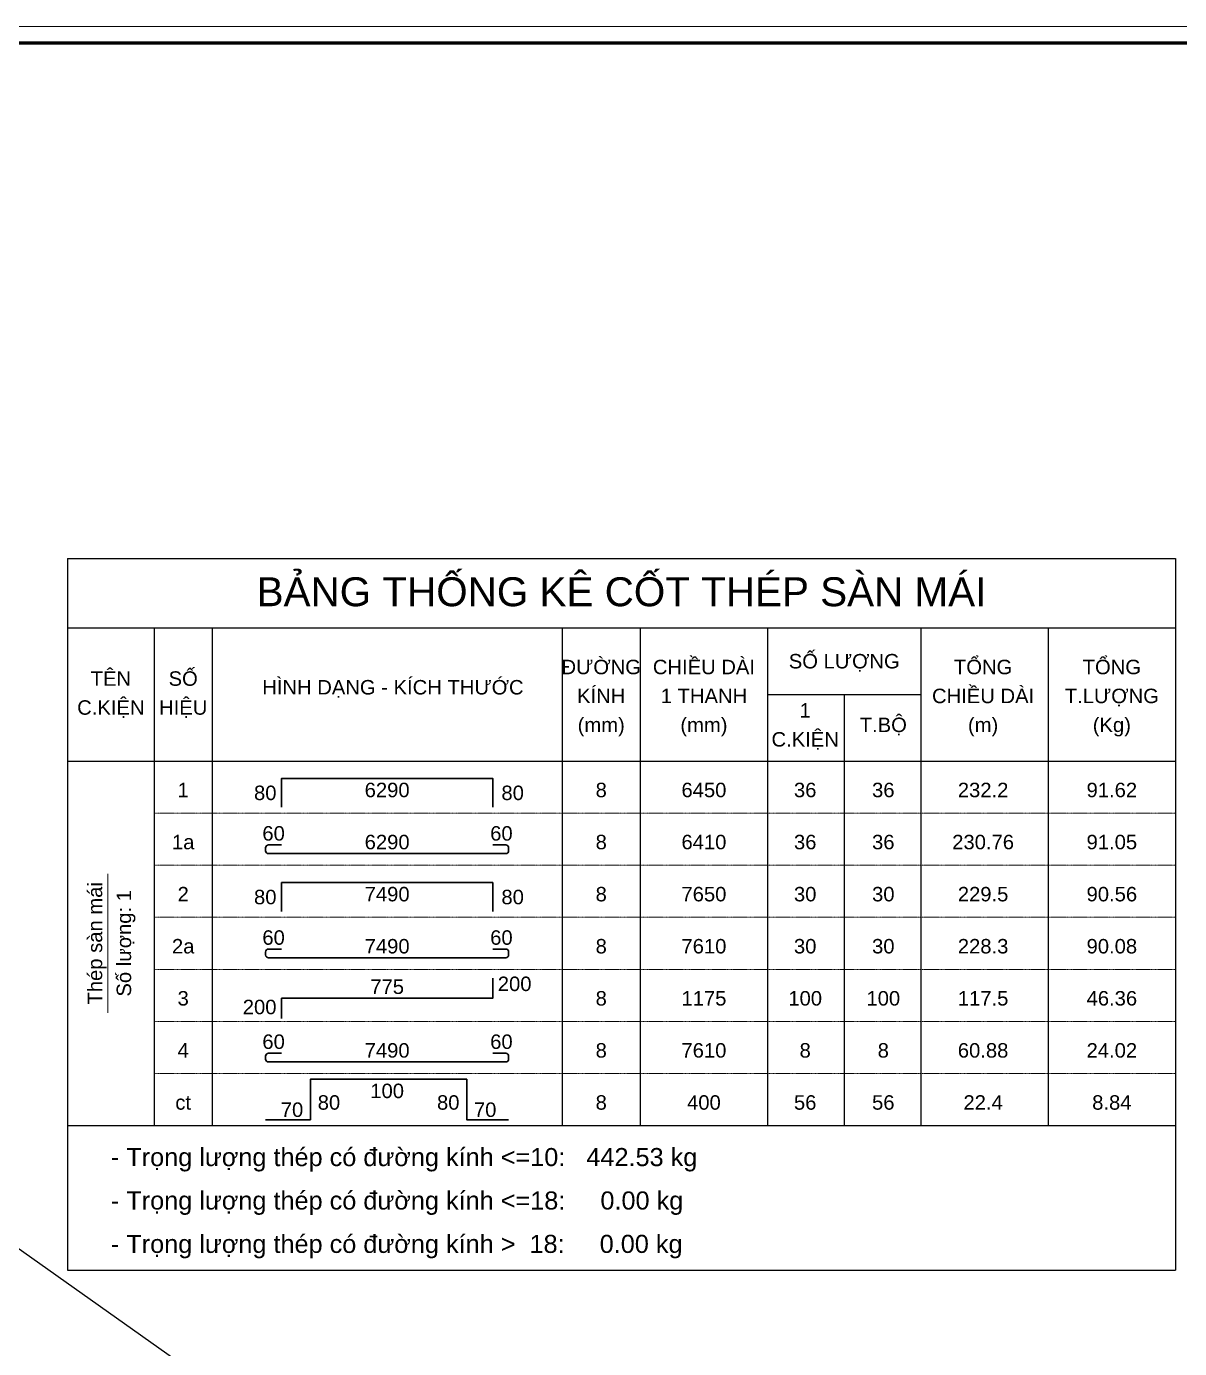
# Model space of a CAD drawing. Header units: millimetres. Extents: x -182770 to 489476, y -561170 to -280028.
# Drawn here: x 178676 to 192627, y -528581 to -512589 of the extents above; entities that cross this region are included whole.
import ezdxf
from ezdxf.enums import TextEntityAlignment as Align

# ---------------------------------------------------------------- set-up
doc = ezdxf.new("R2010")
doc.units = ezdxf.units.MM
doc.header["$MEASUREMENT"] = 0
doc.linetypes.add('HIDDEN', pattern=[0.375, 0.25, -0.125])
doc.layers.get('Defpoints').update_dxf_attribs({"color": 1})
doc.layers.add('KCS_Plotter', color=11, linetype='Continuous', plot=False)
for name, color, linetype, lineweight in [('Khungten_LCDI', 7, 'Continuous', 5), ('LC MANH DUT', 35, 'HIDDEN', 5), ('LC Net dam 1', 30, 'Continuous', 30), ('LC Net thay', 63, 'Continuous', 25), ('LC Text1', 3, 'Continuous', 20)]:
    doc.layers.add(name, color=color, linetype=linetype, lineweight=lineweight)
doc.styles.add('Hoa', font='micross.ttf')
doc.styles.add('Khungten', font='VHAVAN.TTF', dxfattribs={"width": 0.9, "height": 5000})
doc.styles.add('LC 1', font='VHAVANB.TTF')
doc.styles.add('Thuong', font='micross.ttf')
doc.styles.add('Title', font='VHBLACK.TTF', dxfattribs={"width": 0.8})

# ---------------------------------------------------------------- blocks, each defined once
blk = doc.blocks.new('lcdi fix')
at = {"layer": 'Defpoints', "lineweight": 0}
blk.add_lwpolyline([(-1200, -14850), (-1200, 14850), (40800, 14850), (40800, -14850)], close=True, dxfattribs=at)
at = {"layer": 'Khungten_LCDI', "color": 5, "lineweight": 60}
blk.add_lwpolyline([(0, -14650), (0, 14650), (40600, 14650), (40600, -14650)], close=True, dxfattribs=at)
at = {"color": 7, "style": 'Khungten', "width": 0.8}
for tag, p in [('REVISION', (39499, -10746)), ('NGAYHT', (39546, -11609))]:
    blk.add_attdef(tag, text='', height=200, dxfattribs=at).set_placement(p, align=Align.CENTER)
at = {"layer": 'LC Text1', "color": 3, "style": 'LC 1', "width": 1.834006}
for tag, p, p2 in [('TENBANVE1', (36913, -8886), (40339, -8886)), ('TENBANVE2', (36913, -9562), (40339, -9562))]:
    blk.add_attdef(tag, text='', height=250, dxfattribs=at).set_placement(p, p2, align=Align.FIT)
at = {"layer": 'LC Text1', "style": 'Title', "width": 0.7}
blk.add_attdef('SOBANVE', text='', height=250, dxfattribs=at).set_placement((39562, -13896), align=Align.CENTER)

msp = doc.modelspace()

# ---------------------------------------------------------------- linework, layer by layer
at = {"layer": 'KCS_Plotter', "ltscale": 250}
msp.add_line((157676.1, -512588.8), (199676.1, -542288.8), dxfattribs=at)
at = {"layer": 'LC MANH DUT'}
for p, q in [((180222.5, -522104.5), (192577.5, -522104.5)), ((180222.5, -522734.5), (192577.5, -522734.5)), ((180222.5, -523364.5), (192577.5, -523364.5)), ((180222.5, -523994.5), (192577.5, -523994.5)), ((180222.5, -524624.5), (192577.5, -524624.5)), ((180222.5, -525254.5), (192577.5, -525254.5)), ((180222.5, -525884.5), (192577.5, -525884.5))]:
    msp.add_line(p, q, dxfattribs=at)
at = {"layer": 'LC Net dam 1'}
for points in [[(181762.5, -522034.5), (181762.5, -521684.5), (184317.5, -521684.5), (184317.5, -522034.5)], [(181762.5, -523294.5), (181762.5, -522944.5), (184317.5, -522944.5), (184317.5, -523294.5)], [(181762.5, -524589.5), (181762.5, -524344.5), (184317.5, -524344.5), (184317.5, -524099.5)], [(181570, -525814.5), (182112.5, -525814.5), (182112.5, -525324.5), (184002.5, -525324.5), (184002.5, -525814.5), (184510, -525814.5)]]:
    msp.add_lwpolyline(points, dxfattribs=at)
for points in [[(181762.5, -522489.5), (181605, -522489.5, 0.4142136), (181570, -522524.5), (181570, -522559.5, 0.4142136), (181605, -522594.5), (184475, -522594.5, 0.4142136), (184510, -522559.5), (184510, -522524.5, 0.4142136), (184475, -522489.5), (184317.5, -522489.5)], [(181762.5, -523749.5), (181605, -523749.5, 0.4142136), (181570, -523784.5), (181570, -523819.5, 0.4142136), (181605, -523854.5), (184475, -523854.5, 0.4142136), (184510, -523819.5), (184510, -523784.5, 0.4142136), (184475, -523749.5), (184317.5, -523749.5)], [(181762.5, -525009.5), (181605, -525009.5, 0.4142136), (181570, -525044.5), (181570, -525079.5, 0.4142136), (181605, -525114.5), (184475, -525114.5, 0.4142136), (184510, -525079.5), (184510, -525044.5, 0.4142136), (184475, -525009.5), (184317.5, -525009.5)]]:
    msp.add_lwpolyline(points, format="xyb", dxfattribs=at)
at = {"layer": 'LC Net thay'}
for p, q in [((179172.5, -519024.5), (192577.5, -519024.5)), ((179172.5, -519024.5), (179172.5, -527634.5)), ((192577.5, -519024.5), (192577.5, -527634.5)), ((179172.5, -519864.5), (192577.5, -519864.5)), ((180222.5, -519864.5), (180222.5, -525884.5)), ((180922.5, -519864.5), (180922.5, -525884.5)), ((185157.5, -519864.5), (185157.5, -525884.5)), ((186102.5, -519864.5), (186102.5, -525884.5)), ((187642.5, -519864.5), (187642.5, -525884.5)), ((189497.5, -519864.5), (189497.5, -525884.5)), ((191037.5, -519864.5), (191037.5, -525884.5)), ((187642.5, -520669.5), (189497.5, -520669.5)), ((188570, -520669.5), (188570, -525884.5)), ((179172.5, -521474.5), (192577.5, -521474.5)), ((179172.5, -525884.5), (192577.5, -525884.5)), ((179172.5, -525884.5), (192577.5, -525884.5)), ((179172.5, -527634.5), (192577.5, -527634.5))]:
    msp.add_line(p, q, dxfattribs=at)
at = {"layer": 'LC Text1'}
msp.add_line((179662.5, -524519.5), (179662.5, -522839.5), dxfattribs=at)

# ---------------------------------------------------------------- block references
at = {"layer": 'LC Net thay'}
msp.add_blockref('lcdi fix', (158876.1, -527438.8), dxfattribs=at)

# ---------------------------------------------------------------- texts
at = {"layer": 'LC Text1', "color": 4, "style": 'Hoa'}
msp.add_text('BẢNG THỐNG KÊ CỐT THÉP SÀN MÁI', height=350, dxfattribs=at).set_placement((185875, -519602), align=Align.CENTER)
at = {"layer": 'LC Text1'}
for s, style, p in [('ĐƯỜNG', 'Hoa', (185630, -520424.5)), ('CHIỀU DÀI', 'Hoa', (186872.5, -520424.5)), ('SỐ LƯỢNG', 'Hoa', (188570, -520354.5)), ('TỔNG', 'Hoa', (190250, -520424.5)), ('TỔNG', 'Hoa', (191807.5, -520424.5)), ('TÊN', 'Hoa', (179697.5, -520564.5)), ('SỐ', 'Hoa', (180572.5, -520564.5)), ('HÌNH DẠNG - KÍCH THƯỚC', 'Hoa', (183110, -520669.5)), ('KÍNH', 'Hoa', (185630, -520774.5)), ('CHIỀU DÀI', 'Hoa', (190250, -520774.5)), ('C.KIỆN', 'Hoa', (179697.5, -520914.5)), ('HIỆU', 'Hoa', (180572.5, -520914.5)), ('1 THANH', 'Hoa', (186872.5, -520774.5)), ('T.LƯỢNG', 'Hoa', (191807.5, -520774.5)), ('1', 'Hoa', (188097.5, -520949.5)), ('(mm)', 'Thuong', (185630, -521124.5)), ('(mm)', 'Thuong', (186872.5, -521124.5)), ('T.BỘ', 'Hoa', (189042.5, -521124.5)), ('(m)', 'Thuong', (190250, -521124.5)), ('(Kg)', 'Thuong', (191807.5, -521124.5)), ('C.KIỆN', 'Hoa', (188097.5, -521299.5)), ('100', 'Hoa', (183040, -525552))]:
    msp.add_text(s, height=175, dxfattribs=dict(at, style=style)).set_placement(p, align=Align.CENTER)
at = {"layer": 'LC Text1', "style": 'Hoa'}
for s, p in [('1', (180572.5, -521964.5)), ('6290', (183040, -521964.5)), ('8', (185630, -521964.5)), ('60', (181666.2, -522489.5)), ('60', (184422.5, -522489.5)), ('1a', (180572.5, -522594.5)), ('6290', (183040, -522594.5)), ('8', (185630, -522594.5)), ('2', (180572.5, -523224.5)), ('7490', (183040, -523224.5)), ('8', (185630, -523224.5)), ('60', (181666.2, -523749.5)), ('60', (184422.5, -523749.5)), ('2a', (180572.5, -523854.5)), ('7490', (183040, -523854.5)), ('8', (185630, -523854.5)), ('775', (183040, -524344.5)), ('3', (180572.5, -524484.5)), ('8', (185630, -524484.5)), ('60', (181666.2, -525009.5)), ('60', (184422.5, -525009.5)), ('4', (180572.5, -525114.5)), ('7490', (183040, -525114.5)), ('8', (185630, -525114.5)), ('ct', (180572.5, -525744.5)), ('8', (185630, -525744.5))]:
    msp.add_text(s, height=175, dxfattribs=at).set_placement(p, align=Align.BOTTOM_CENTER)
for s, p in [('80', (181701.2, -521999.5)), ('80', (181701.2, -523259.5)), ('200', (181701.2, -524589.5))]:
    msp.add_text(s, height=175, dxfattribs=at).set_placement(p, align=Align.BOTTOM_RIGHT)
for s, p in [('80', (184422.5, -521999.5)), ('80', (184422.5, -523259.5)), ('200', (184378.7, -524309.5))]:
    msp.add_text(s, height=175, dxfattribs=at).set_placement(p, align=Align.BOTTOM_LEFT)
at = {"layer": 'LC Text1', "color": 7, "style": 'Hoa'}
for s, p in [('6450', (186872.5, -521964.5)), ('36', (188097.5, -521964.5)), ('36', (189042.5, -521964.5)), ('232.2', (190250, -521964.5)), ('91.62', (191807.5, -521964.5)), ('6410', (186872.5, -522594.5)), ('36', (188097.5, -522594.5)), ('36', (189042.5, -522594.5)), ('230.76', (190250, -522594.5)), ('91.05', (191807.5, -522594.5)), ('7650', (186872.5, -523224.5)), ('30', (188097.5, -523224.5)), ('30', (189042.5, -523224.5)), ('229.5', (190250, -523224.5)), ('90.56', (191807.5, -523224.5)), ('7610', (186872.5, -523854.5)), ('30', (188097.5, -523854.5)), ('30', (189042.5, -523854.5)), ('228.3', (190250, -523854.5)), ('90.08', (191807.5, -523854.5)), ('1175', (186872.5, -524484.5)), ('100', (188097.5, -524484.5)), ('100', (189042.5, -524484.5)), ('117.5', (190250, -524484.5)), ('46.36', (191807.5, -524484.5)), ('7610', (186872.5, -525114.5)), ('8', (188097.5, -525114.5)), ('8', (189042.5, -525114.5)), ('60.88', (190250, -525114.5)), ('24.02', (191807.5, -525114.5)), ('400', (186872.5, -525744.5)), ('56', (188097.5, -525744.5)), ('56', (189042.5, -525744.5)), ('22.4', (190250, -525744.5)), ('8.84', (191807.5, -525744.5))]:
    msp.add_text(s, height=175, dxfattribs=at).set_placement(p, align=Align.BOTTOM_CENTER)
at = {"layer": 'LC Text1', "style": 'Hoa'}
for s, p in [('Thép sàn mái', (179592.5, -523679.5)), ('Số lượng: 1', (179942.5, -523679.5))]:
    msp.add_text(s, height=175, rotation=90.00021, dxfattribs=at).set_placement(p, align=Align.CENTER)
for s, p in [('70', (182025, -525779.5)), ('80', (183915, -525692))]:
    msp.add_text(s, height=175, dxfattribs=at).set_placement(p, align=Align.RIGHT)
for s, height, p in [('80', 175, (182200, -525692)), ('70', 175, (184090, -525779.5)), ('- Trọng lượng thép có đường kính <=10:   442.53 kg', 218.75, (179697.5, -526374.5)), ('- Trọng lượng thép có đường kính <=18:     0.00 kg', 218.75, (179697.5, -526899.5)), ('- Trọng lượng thép có đường kính >  18:     0.00 kg', 218.75, (179697.5, -527424.5))]:
    msp.add_text(s, height=height, dxfattribs=at).set_placement(p)

doc.saveas('drawing.dxf')
